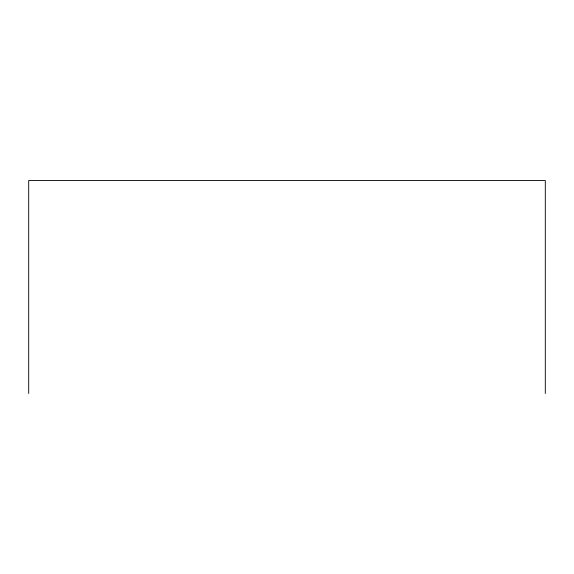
<?xml version="1.0" encoding="UTF-8"?>
<svg xmlns="http://www.w3.org/2000/svg" width="574" height="574" viewBox="0 0 574 574"><rect width="100%" height="100%" fill="white"/><g stroke="black" fill="none" stroke-linecap="round" stroke-linejoin="round"><path stroke-width="0.86" d="M545.3 393.477L545.3 180.523L28.7 180.523L28.7 393.477"/></g></svg>
